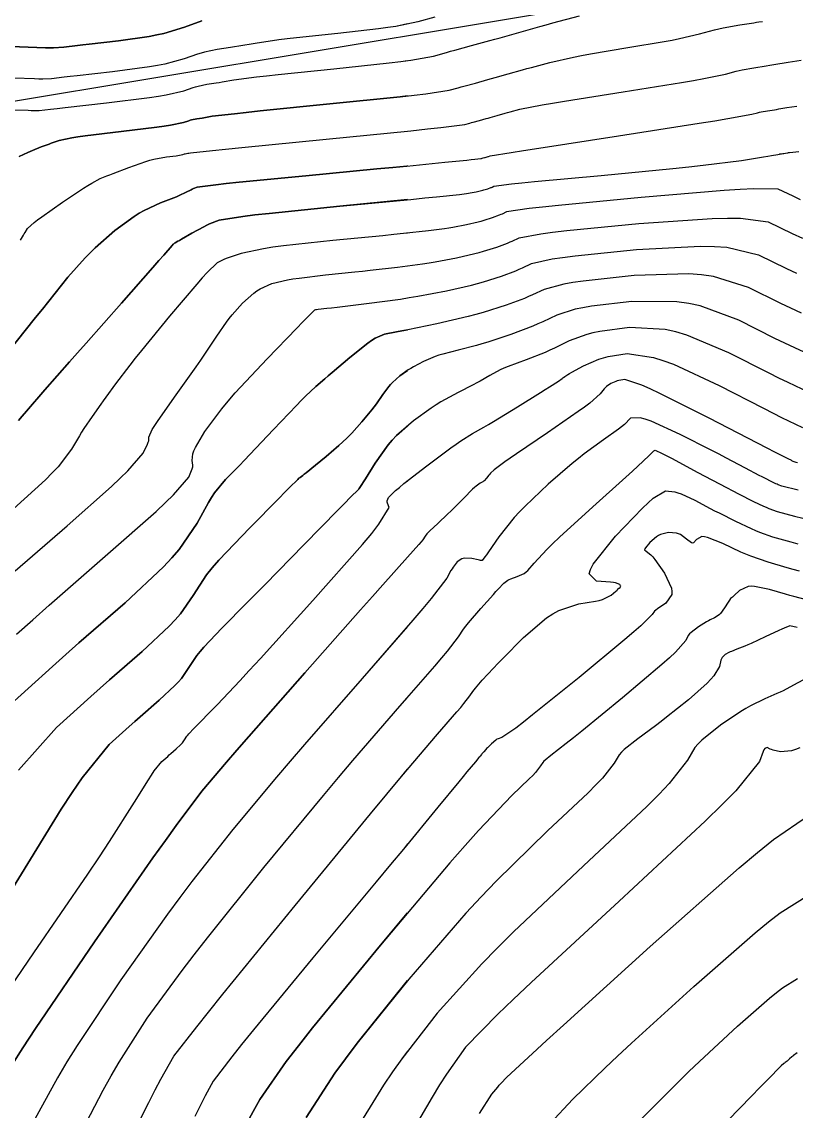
# Model space of a CAD drawing. Header units: metres. Extents: x 837476 to 838477, y 1189012 to 1191014.
# Drawn here: x 837849.3 to 837900.7, y 1189557.2 to 1189629.6 of the extents above; entities that cross this region are included whole.
import ezdxf

# ---------------------------------------------------------------- set-up
doc = ezdxf.new("R2010")
doc.units = ezdxf.units.M
doc.header["$LTSCALE"] = 0.3
for name, color, linetype in [('COTAS 10', 1, 'Continuous'), ('COTAS INT', 252, 'Continuous'), ('VIA2', 121, 'Continuous')]:
    doc.layers.add(name, color=color, linetype=linetype)

msp = doc.modelspace()

# ---------------------------------------------------------------- linework, layer by layer
at = {"layer": 'COTAS 10'}
for points in [[(837848.583, 1189627.914), (837849.727, 1189627.867), (837850.887, 1189627.835), (837851.156, 1189627.834), (837851.403, 1189627.838), (837852.105, 1189627.881), (837852.998, 1189627.985), (837853.364, 1189628.027), (837853.781, 1189628.074), (837855.718, 1189628.292), (837857.775, 1189628.588), (837858.269, 1189628.685), (837858.729, 1189628.788), (837860.114, 1189629.213), (837861.261, 1189629.618)], [(837861.261, 1189629.618), (837860.114, 1189629.213), (837858.729, 1189628.788), (837858.269, 1189628.685), (837857.775, 1189628.588), (837855.718, 1189628.292), (837853.781, 1189628.074), (837853.364, 1189628.027), (837852.998, 1189627.985), (837852.105, 1189627.881), (837851.403, 1189627.838), (837851.156, 1189627.834), (837850.887, 1189627.835), (837849.727, 1189627.867), (837848.583, 1189627.914)], [(837848.341, 1189607.559), (837850.222, 1189609.917), (837850.674, 1189610.483), (837851.097, 1189611.01), (837852.375, 1189612.599), (837853.513, 1189613.889), (837853.846, 1189614.228), (837854.187, 1189614.559), (837855.488, 1189615.691), (837856.775, 1189616.632), (837857.108, 1189616.842), (837857.43, 1189617.031), (837858.511, 1189617.535), (837859.392, 1189617.864), (837859.589, 1189617.943), (837859.765, 1189618.017), (837860.232, 1189618.243), (837860.544, 1189618.411), (837860.623, 1189618.45), (837860.698, 1189618.485), (837860.943, 1189618.581), (837862.184, 1189618.742), (837862.888, 1189618.817), (837863.749, 1189618.905), (837868.157, 1189619.337), (837872.877, 1189619.79), (837873.933, 1189619.892), (837874.881, 1189619.983), (837877.401, 1189620.229), (837878.868, 1189620.376), (837879.152, 1189620.405), (837879.384, 1189620.43), (837879.78, 1189620.477), (837879.837, 1189620.492), (837879.873, 1189620.502), (837879.946, 1189620.522), (837880.025, 1189620.544), (837880.069, 1189620.556), (837880.151, 1189620.579), (837880.27, 1189620.613), (837880.299, 1189620.621), (837880.414, 1189620.652), (837881.795, 1189620.876), (837882.622, 1189621.005), (837883.642, 1189621.165), (837888.933, 1189621.983), (837894.273, 1189622.818), (837895.324, 1189622.987), (837896.191, 1189623.129), (837897.777, 1189623.42), (837898.168, 1189623.525), (837898.28, 1189623.551), (837898.395, 1189623.575), (837898.826, 1189623.652), (837899.292, 1189623.724), (837899.428, 1189623.746), (837899.569, 1189623.769), (837900.104, 1189623.858), (837900.779, 1189623.961)], [(837874.923, 1189619.987), (837874.881, 1189619.983), (837873.933, 1189619.892), (837872.877, 1189619.79), (837868.157, 1189619.337), (837863.749, 1189618.905), (837862.888, 1189618.817), (837862.184, 1189618.742), (837860.943, 1189618.581), (837860.698, 1189618.485), (837860.623, 1189618.45), (837860.544, 1189618.411), (837860.232, 1189618.243), (837859.765, 1189618.017), (837859.589, 1189617.943), (837859.392, 1189617.864), (837858.511, 1189617.535), (837857.43, 1189617.031), (837857.108, 1189616.842), (837856.775, 1189616.632), (837855.488, 1189615.691), (837854.187, 1189614.559), (837853.846, 1189614.228), (837853.513, 1189613.889), (837852.375, 1189612.599), (837851.097, 1189611.01), (837850.674, 1189610.483), (837850.222, 1189609.917), (837848.341, 1189607.559)], [(837901.068, 1189610.21), (837900.364, 1189610.542), (837899.696, 1189610.862), (837897.565, 1189611.924), (837895.24, 1189612.644), (837894.448, 1189612.749), (837893.592, 1189612.814), (837889.966, 1189612.709), (837886.589, 1189612.343), (837885.89, 1189612.244), (837885.294, 1189612.145), (837883.995, 1189611.795), (837883.224, 1189611.423), (837882.961, 1189611.31), (837882.676, 1189611.193), (837881.469, 1189610.736), (837879.942, 1189610.252), (837879.456, 1189610.119), (837878.942, 1189609.986), (837876.857, 1189609.507), (837874.948, 1189609.112), (837874.546, 1189609.032), (837874.198, 1189608.965), (837873.398, 1189608.829), (837872.774, 1189608.557), (837872.538, 1189608.404), (837872.275, 1189608.219), (837871.094, 1189607.269), (837869.919, 1189606.263), (837869.66, 1189606.042), (837869.428, 1189605.846), (837868.83, 1189605.346), (837868.148, 1189604.704), (837867.865, 1189604.419), (837867.54, 1189604.086), (837866.025, 1189602.495), (837864.45, 1189600.83), (837864.089, 1189600.451), (837863.759, 1189600.106), (837862.835, 1189599.158), (837862.113, 1189598.278), (837861.911, 1189597.977), (837861.707, 1189597.651), (837860.962, 1189596.268), (837859.767, 1189594.518), (837859.281, 1189593.961), (837858.727, 1189593.372), (837856.162, 1189590.986), (837853.099, 1189588.313), (837852.231, 1189587.544), (837851.355, 1189586.763), (837848.117, 1189583.838)], [(837848.117, 1189583.838), (837851.355, 1189586.763), (837852.231, 1189587.544), (837853.099, 1189588.313), (837856.162, 1189590.986), (837858.727, 1189593.372), (837859.281, 1189593.961), (837859.767, 1189594.518), (837860.962, 1189596.268), (837861.707, 1189597.651), (837861.911, 1189597.977), (837862.113, 1189598.278), (837862.835, 1189599.158), (837863.759, 1189600.106), (837864.089, 1189600.451), (837864.45, 1189600.83), (837866.025, 1189602.495), (837867.54, 1189604.086), (837867.865, 1189604.419), (837868.148, 1189604.704), (837868.83, 1189605.346), (837869.428, 1189605.846), (837869.66, 1189606.042), (837869.919, 1189606.263), (837871.094, 1189607.269), (837872.275, 1189608.219), (837872.538, 1189608.404), (837872.774, 1189608.557), (837873.398, 1189608.829), (837874.198, 1189608.965), (837874.546, 1189609.032), (837874.923, 1189609.107)], [(837900.868, 1189598.461), (837899.771, 1189598.736), (837899.531, 1189598.822), (837899.459, 1189598.852), (837899.385, 1189598.884), (837899.098, 1189599.018), (837898.649, 1189599.248), (837898.473, 1189599.341), (837898.274, 1189599.445), (837897.368, 1189599.926), (837896.062, 1189600.609), (837895.61, 1189600.841), (837895.12, 1189601.091), (837893.024, 1189602.151), (837891.09, 1189603.036), (837890.701, 1189603.176), (837890.376, 1189603.272), (837889.732, 1189603.238), (837889.317, 1189602.819), (837889.137, 1189602.671), (837888.929, 1189602.509), (837887.939, 1189601.811), (837886.659, 1189600.879), (837886.269, 1189600.57), (837885.862, 1189600.239), (837884.26, 1189598.86), (837882.72, 1189597.396), (837882.352, 1189597.011), (837882.01, 1189596.635), (837880.986, 1189595.351), (837880.293, 1189594.364), (837880.16, 1189594.176), (837880.051, 1189594.024), (837879.872, 1189593.78), (837879.759, 1189593.797), (837879.693, 1189593.81), (837879.611, 1189593.826), (837879.193, 1189593.914), (837878.728, 1189593.948), (837878.618, 1189593.93), (837878.515, 1189593.9), (837878.211, 1189593.694), (837877.954, 1189593.358), (837877.88, 1189593.246), (837877.806, 1189593.126), (837877.53, 1189592.623), (837876.496, 1189591.263), (837875.944, 1189590.602), (837875.277, 1189589.818), (837871.905, 1189585.957), (837868.079, 1189581.582), (837867.126, 1189580.473), (837866.218, 1189579.409), (837863.32, 1189575.937), (837860.597, 1189572.467), (837859.8, 1189571.405), (837858.985, 1189570.299), (837855.882, 1189565.937), (837852.991, 1189561.593), (837852.309, 1189560.499), (837851.677, 1189559.451), (837849.824, 1189556.059)], [(837874.923, 1189589.413), (837871.905, 1189585.957), (837868.079, 1189581.582), (837867.126, 1189580.473), (837866.218, 1189579.409), (837863.32, 1189575.937), (837860.597, 1189572.467), (837859.8, 1189571.405), (837858.985, 1189570.299), (837855.882, 1189565.937), (837852.991, 1189561.593), (837852.309, 1189560.499), (837851.677, 1189559.451), (837849.824, 1189556.059)], [(837900.801, 1189589.335), (837900.314, 1189589.444), (837899.936, 1189589.3), (837899.771, 1189589.228), (837899.58, 1189589.143), (837898.673, 1189588.722), (837897.728, 1189588.284), (837897.513, 1189588.189), (837897.318, 1189588.105), (837896.785, 1189587.894), (837896.42, 1189587.756), (837896.332, 1189587.719), (837896.25, 1189587.681), (837896, 1189587.545), (837895.814, 1189587.343), (837895.771, 1189587.264), (837895.733, 1189587.174), (837895.629, 1189586.763), (837895.266, 1189586.133), (837895.065, 1189585.904), (837894.82, 1189585.652), (837893.569, 1189584.545), (837892.121, 1189583.382), (837891.75, 1189583.094), (837891.394, 1189582.821), (837890.217, 1189581.958), (837889.311, 1189581.243), (837889.125, 1189581.064), (837888.967, 1189580.893), (837888.631, 1189580.34), (837887.861, 1189579.347), (837887.43, 1189578.898), (837886.904, 1189578.374), (837884.218, 1189575.851), (837880.795, 1189572.505), (837879.804, 1189571.463), (837878.796, 1189570.369), (837875, 1189566), (837871.573, 1189561.732), (837870.797, 1189560.703), (837870.096, 1189559.739), (837868.189, 1189556.811)], [(837868.189, 1189556.811), (837870.096, 1189559.739), (837870.797, 1189560.703), (837871.573, 1189561.732), (837874.923, 1189565.905)], [(837890.285, 1189556.541), (837892.894, 1189559.161), (837893.606, 1189559.854), (837894.314, 1189560.534), (837896.833, 1189562.876), (837898.959, 1189564.733), (837899.419, 1189565.107), (837899.823, 1189565.42), (837900.82, 1189566.045)]]:
    msp.add_lwpolyline(points, dxfattribs=at)
at = {"layer": 'COTAS INT'}
for points in [[(837848.714, 1189623.721), (837849.734, 1189623.681), (837849.94, 1189623.675), (837850.112, 1189623.671), (837850.458, 1189623.673), (837851.224, 1189623.76), (837851.661, 1189623.809), (837852.195, 1189623.869), (837854.939, 1189624.176), (837857.781, 1189624.53), (837858.377, 1189624.62), (837858.891, 1189624.705), (837860.062, 1189624.982), (837860.682, 1189625.201), (837860.85, 1189625.25), (837861.016, 1189625.294), (837861.6, 1189625.412), (837862.221, 1189625.508), (837862.41, 1189625.539), (837862.607, 1189625.572), (837863.379, 1189625.705), (837864.897, 1189625.906), (837865.564, 1189625.982), (837866.339, 1189626.066), (837870.027, 1189626.444), (837873.709, 1189626.837), (837874.481, 1189626.931), (837875.144, 1189627.019), (837876.642, 1189627.284), (837877.514, 1189627.527), (837877.783, 1189627.601), (837878.064, 1189627.678), (837879.175, 1189627.981), (837880.38, 1189628.311), (837880.719, 1189628.406), (837881.06, 1189628.501), (837882.313, 1189628.857), (837883.702, 1189629.249), (837884.128, 1189629.366), (837884.573, 1189629.488), (837886.331, 1189629.962)], [(837876.74, 1189629.871), (837875.596, 1189629.553), (837874.147, 1189629.256), (837873.603, 1189629.173), (837872.996, 1189629.09), (837870.285, 1189628.784), (837867.55, 1189628.496), (837866.928, 1189628.423), (837866.364, 1189628.353), (837864.813, 1189628.127), (837863.714, 1189627.938), (837863.434, 1189627.891), (837863.164, 1189627.847), (837862.279, 1189627.71), (837861.447, 1189627.543), (837861.211, 1189627.48), (837860.972, 1189627.41), (837860.088, 1189627.097), (837858.81, 1189626.746), (837858.323, 1189626.652), (837857.778, 1189626.559), (837855.328, 1189626.234), (837852.988, 1189625.971), (837852.512, 1189625.918), (837852.111, 1189625.872), (837851.282, 1189625.777), (837850.695, 1189625.757), (837850.446, 1189625.759), (837850.159, 1189625.764), (837848.811, 1189625.811)], [(837874.923, 1189629.415), (837874.147, 1189629.256), (837873.603, 1189629.173), (837872.996, 1189629.09), (837870.285, 1189628.784), (837867.55, 1189628.496), (837866.928, 1189628.423), (837866.364, 1189628.353), (837864.813, 1189628.127), (837863.714, 1189627.938), (837863.434, 1189627.891), (837863.164, 1189627.847), (837862.279, 1189627.71), (837861.447, 1189627.543), (837861.211, 1189627.48), (837860.972, 1189627.41), (837860.088, 1189627.097), (837858.81, 1189626.746), (837858.323, 1189626.652), (837857.778, 1189626.559), (837855.328, 1189626.234), (837852.988, 1189625.971), (837852.512, 1189625.918), (837852.111, 1189625.872), (837851.282, 1189625.777), (837850.695, 1189625.757), (837850.446, 1189625.759), (837850.159, 1189625.764), (837848.811, 1189625.811)], [(837849.126, 1189620.619), (837849.699, 1189620.887), (837849.858, 1189620.956), (837850.018, 1189621.023), (837850.599, 1189621.247), (837851.136, 1189621.442), (837851.268, 1189621.491), (837851.393, 1189621.537), (837851.785, 1189621.687), (837852.626, 1189621.858), (837853.034, 1189621.918), (837853.518, 1189621.984), (837855.899, 1189622.27), (837858.283, 1189622.557), (837858.769, 1189622.625), (837859.18, 1189622.687), (837860.035, 1189622.866), (837860.392, 1189622.993), (837860.489, 1189623.021), (837860.584, 1189623.046), (837860.921, 1189623.114), (837861.278, 1189623.169), (837861.387, 1189623.187), (837861.5, 1189623.206), (837861.944, 1189623.282), (837863.431, 1189623.459), (837864.201, 1189623.541), (837865.127, 1189623.637), (837869.768, 1189624.103), (837874.423, 1189624.584), (837875.359, 1189624.688), (837876.141, 1189624.781), (837877.688, 1189625.015), (837878.289, 1189625.182), (837878.474, 1189625.233), (837878.667, 1189625.286), (837879.432, 1189625.494), (837880.261, 1189625.722), (837880.495, 1189625.787), (837880.73, 1189625.853), (837881.593, 1189626.098), (837882.549, 1189626.367), (837882.842, 1189626.448), (837883.148, 1189626.532), (837884.359, 1189626.858), (837885.94, 1189627.219), (837886.479, 1189627.324), (837887.063, 1189627.432), (837889.538, 1189627.843), (837891.95, 1189628.243), (837892.493, 1189628.345), (837892.983, 1189628.443), (837894.303, 1189628.763), (837895.305, 1189629.033), (837895.594, 1189629.099), (837895.888, 1189629.162), (837896.991, 1189629.358), (837897.912, 1189629.497), (837898.091, 1189629.524), (837898.237, 1189629.546), (837898.489, 1189629.585)], [(837848.714, 1189623.721), (837849.734, 1189623.681), (837849.94, 1189623.675), (837850.112, 1189623.671), (837850.458, 1189623.673), (837851.224, 1189623.76), (837851.661, 1189623.809), (837852.195, 1189623.869), (837854.939, 1189624.176), (837857.781, 1189624.53), (837858.377, 1189624.62), (837858.891, 1189624.705), (837860.062, 1189624.982), (837860.682, 1189625.201), (837860.85, 1189625.25), (837861.016, 1189625.294), (837861.6, 1189625.412), (837862.221, 1189625.508), (837862.41, 1189625.539), (837862.607, 1189625.572), (837863.379, 1189625.705), (837864.897, 1189625.906), (837865.564, 1189625.982), (837866.339, 1189626.066), (837870.027, 1189626.444), (837873.709, 1189626.837), (837874.481, 1189626.931), (837874.923, 1189626.99)], [(837849.217, 1189615.063), (837849.423, 1189615.396), (837849.475, 1189615.481), (837849.524, 1189615.561), (837849.682, 1189615.824), (837850.125, 1189616.238), (837850.354, 1189616.415), (837850.629, 1189616.618), (837852.008, 1189617.576), (837853.412, 1189618.507), (837853.703, 1189618.693), (837853.953, 1189618.848), (837854.501, 1189619.149), (837854.959, 1189619.321), (837855.152, 1189619.394), (837855.372, 1189619.479), (837856.406, 1189619.88), (837857.535, 1189620.279), (837857.815, 1189620.362), (837858.081, 1189620.434), (837858.925, 1189620.595), (837859.55, 1189620.67), (837859.677, 1189620.688), (837859.785, 1189620.704), (837860.009, 1189620.751), (837860.103, 1189620.784), (837860.153, 1189620.798), (837860.241, 1189620.816), (837860.335, 1189620.83), (837860.363, 1189620.835), (837860.393, 1189620.84), (837860.509, 1189620.86), (837861.965, 1189621.012), (837862.838, 1189621.1), (837863.916, 1189621.207), (837869.509, 1189621.763), (837875.137, 1189622.33), (837876.237, 1189622.446), (837877.137, 1189622.544), (837878.734, 1189622.746), (837879.063, 1189622.837), (837879.164, 1189622.865), (837879.27, 1189622.894), (837879.689, 1189623.008), (837880.143, 1189623.133), (837880.271, 1189623.168), (837880.4, 1189623.205), (837880.872, 1189623.339), (837881.395, 1189623.486), (837881.556, 1189623.531), (837881.724, 1189623.576), (837882.387, 1189623.755), (837883.867, 1189624.047), (837884.551, 1189624.165), (837885.353, 1189624.298), (837889.235, 1189624.913), (837893.111, 1189625.531), (837893.909, 1189625.666), (837894.587, 1189625.786), (837896.04, 1189626.091), (837896.736, 1189626.279), (837896.937, 1189626.325), (837897.141, 1189626.369), (837897.908, 1189626.505), (837898.738, 1189626.634), (837898.982, 1189626.673), (837899.232, 1189626.713), (837900.186, 1189626.871), (837901.053, 1189627.015)], [(837874.923, 1189624.64), (837874.423, 1189624.584), (837869.768, 1189624.103), (837865.127, 1189623.637), (837864.201, 1189623.541), (837863.431, 1189623.459), (837861.944, 1189623.282), (837861.5, 1189623.206), (837861.387, 1189623.187), (837861.278, 1189623.169), (837860.921, 1189623.114), (837860.584, 1189623.046), (837860.489, 1189623.021), (837860.392, 1189622.993), (837860.035, 1189622.866), (837859.18, 1189622.687), (837858.769, 1189622.625), (837858.283, 1189622.557), (837855.899, 1189622.27), (837853.518, 1189621.984), (837853.034, 1189621.918), (837852.626, 1189621.858), (837851.785, 1189621.687), (837851.393, 1189621.537), (837851.268, 1189621.491), (837851.136, 1189621.442), (837850.599, 1189621.247), (837850.018, 1189621.023), (837849.858, 1189620.956), (837849.699, 1189620.887), (837849.126, 1189620.619)], [(837849.217, 1189615.063), (837849.423, 1189615.396), (837849.475, 1189615.481), (837849.524, 1189615.561), (837849.682, 1189615.824), (837850.125, 1189616.238), (837850.354, 1189616.415), (837850.629, 1189616.618), (837852.008, 1189617.576), (837853.412, 1189618.507), (837853.703, 1189618.693), (837853.953, 1189618.848), (837854.501, 1189619.149), (837854.959, 1189619.321), (837855.152, 1189619.394), (837855.372, 1189619.479), (837856.406, 1189619.88), (837857.535, 1189620.279), (837857.815, 1189620.362), (837858.081, 1189620.434), (837858.925, 1189620.595), (837859.55, 1189620.67), (837859.677, 1189620.688), (837859.785, 1189620.704), (837860.009, 1189620.751), (837860.103, 1189620.784), (837860.153, 1189620.798), (837860.241, 1189620.816), (837860.335, 1189620.83), (837860.363, 1189620.835), (837860.393, 1189620.84), (837860.509, 1189620.86), (837861.965, 1189621.012), (837862.838, 1189621.1), (837863.916, 1189621.207), (837869.509, 1189621.763), (837874.923, 1189622.308)], [(837849.096, 1189603.081), (837849.341, 1189603.38), (837849.615, 1189603.707), (837850.84, 1189605.123), (837852.478, 1189606.98), (837853.012, 1189607.585), (837853.581, 1189608.23), (837855.927, 1189610.886), (837858.01, 1189613.245), (837858.414, 1189613.702), (837858.742, 1189614.074), (837859.301, 1189614.712), (837859.361, 1189614.784), (837859.374, 1189614.8), (837859.421, 1189614.847), (837859.447, 1189614.865), (837859.459, 1189614.873), (837859.481, 1189614.883), (837859.663, 1189614.985), (837859.771, 1189615.046), (837859.904, 1189615.122), (837860.592, 1189615.518), (837861.387, 1189615.949), (837861.588, 1189616.047), (837861.78, 1189616.136), (837862.404, 1189616.382), (837863.981, 1189616.638), (837864.774, 1189616.734), (837865.722, 1189616.841), (837870.433, 1189617.318), (837875.131, 1189617.769), (837876.07, 1189617.861), (837876.852, 1189617.937), (837878.371, 1189618.093), (837878.843, 1189618.156), (837878.965, 1189618.175), (837879.084, 1189618.194), (837879.482, 1189618.269), (837879.825, 1189618.348), (837879.91, 1189618.37), (837879.99, 1189618.392), (837880.242, 1189618.472), (837880.441, 1189618.547), (837880.488, 1189618.567), (837880.532, 1189618.585), (837880.659, 1189618.647), (837881.814, 1189618.791), (837882.505, 1189618.861), (837883.358, 1189618.945), (837887.779, 1189619.36), (837892.536, 1189619.818), (837893.6, 1189619.929), (837894.554, 1189620.034), (837897.087, 1189620.358), (837898.565, 1189620.588), (837898.854, 1189620.634), (837899.091, 1189620.673), (837899.514, 1189620.748), (837899.599, 1189620.771), (837899.624, 1189620.777), (837899.649, 1189620.782), (837899.743, 1189620.799), (837899.845, 1189620.815), (837899.875, 1189620.819), (837899.906, 1189620.824), (837900.023, 1189620.844), (837900.17, 1189620.866), (837900.22, 1189620.873), (837900.274, 1189620.881), (837900.501, 1189620.91), (837900.892, 1189620.958)], [(837901.012, 1189617.746), (837900.518, 1189617.972), (837899.529, 1189618.437), (837897.908, 1189618.469), (837897.017, 1189618.422), (837895.935, 1189618.35), (837890.426, 1189617.889), (837884.943, 1189617.366), (837883.877, 1189617.255), (837883.006, 1189617.159), (837881.493, 1189616.934), (837881.205, 1189616.795), (837881.106, 1189616.753), (837881, 1189616.709), (837880.549, 1189616.538), (837879.978, 1189616.357), (837879.797, 1189616.308), (837879.605, 1189616.258), (837878.825, 1189616.079), (837877.925, 1189615.909), (837877.656, 1189615.865), (837877.379, 1189615.822), (837876.309, 1189615.678), (837874.651, 1189615.497), (837874.002, 1189615.431), (837873.272, 1189615.358), (837869.953, 1189615.035), (837866.674, 1189614.68), (837865.97, 1189614.586), (837865.354, 1189614.495), (837863.865, 1189614.182), (837863.068, 1189613.905), (837862.888, 1189613.836), (837862.726, 1189613.771), (837862.29, 1189613.564), (837861.609, 1189612.906), (837861.293, 1189612.557), (837860.922, 1189612.135), (837859.121, 1189610.007), (837857.253, 1189607.736), (837856.84, 1189607.225), (837856.472, 1189606.764), (837855.52, 1189605.522), (837854.882, 1189604.635), (837854.713, 1189604.399), (837854.547, 1189604.166), (837853.973, 1189603.356), (837853.428, 1189602.544), (837853.281, 1189602.31), (837853.134, 1189602.072), (837852.616, 1189601.177), (837851.714, 1189600.011), (837851.325, 1189599.602), (837850.876, 1189599.155), (837848.753, 1189597.23)], [(837874.923, 1189617.749), (837870.433, 1189617.318), (837865.722, 1189616.841), (837864.774, 1189616.734), (837863.981, 1189616.638), (837862.404, 1189616.382), (837861.78, 1189616.136), (837861.588, 1189616.047), (837861.387, 1189615.949), (837860.592, 1189615.518), (837859.904, 1189615.122), (837859.771, 1189615.046), (837859.663, 1189614.985), (837859.481, 1189614.883), (837859.459, 1189614.873), (837859.447, 1189614.865), (837859.421, 1189614.847), (837859.374, 1189614.8), (837859.361, 1189614.784), (837859.301, 1189614.712), (837858.742, 1189614.074), (837858.414, 1189613.702), (837858.01, 1189613.245), (837855.927, 1189610.886), (837853.581, 1189608.23), (837853.012, 1189607.585), (837852.478, 1189606.98), (837850.84, 1189605.123), (837849.615, 1189603.707), (837849.341, 1189603.38), (837849.096, 1189603.081)], [(837848.878, 1189593.097), (837852.325, 1189596.099), (837855.253, 1189598.697), (837855.845, 1189599.254), (837856.344, 1189599.741), (837857.356, 1189600.916), (837857.658, 1189601.516), (837857.708, 1189601.64), (837857.744, 1189601.746), (837857.751, 1189601.979), (837857.974, 1189602.479), (837858.146, 1189602.753), (837858.365, 1189603.086), (837859.552, 1189604.781), (837860.879, 1189606.644), (837861.186, 1189607.084), (837861.466, 1189607.491), (837862.259, 1189608.685), (837862.9, 1189609.618), (837863.085, 1189609.86), (837863.272, 1189610.096), (837863.973, 1189610.887), (837864.709, 1189611.539), (837864.919, 1189611.686), (837865.13, 1189611.818), (837865.914, 1189612.175), (837866.946, 1189612.422), (837867.313, 1189612.486), (837867.717, 1189612.547), (837869.472, 1189612.752), (837871.414, 1189612.946), (837871.935, 1189613.001), (837872.449, 1189613.057), (837874.247, 1189613.264), (837875.915, 1189613.488), (837876.346, 1189613.554), (837876.765, 1189613.623), (837878.169, 1189613.888), (837879.384, 1189614.167), (837879.683, 1189614.245), (837879.966, 1189614.322), (837880.856, 1189614.604), (837881.559, 1189614.87), (837881.724, 1189614.938), (837881.878, 1189615.004), (837882.327, 1189615.221), (837883.769, 1189615.488), (837884.548, 1189615.585), (837885.492, 1189615.692), (837890.272, 1189616.163), (837895.154, 1189616.505), (837896.161, 1189616.531), (837897.019, 1189616.527), (837898.874, 1189616.266), (837900.461, 1189615.504), (837901.15, 1189615.185)], [(837874.923, 1189615.527), (837874.651, 1189615.497), (837874.002, 1189615.431), (837873.272, 1189615.358), (837869.953, 1189615.035), (837866.674, 1189614.68), (837865.97, 1189614.586), (837865.354, 1189614.495), (837863.865, 1189614.182), (837863.068, 1189613.905), (837862.888, 1189613.836), (837862.726, 1189613.771), (837862.29, 1189613.564), (837861.609, 1189612.906), (837861.293, 1189612.557), (837860.922, 1189612.135), (837859.121, 1189610.007), (837857.253, 1189607.736), (837856.84, 1189607.225), (837856.472, 1189606.764), (837855.52, 1189605.522), (837854.882, 1189604.635), (837854.713, 1189604.399), (837854.547, 1189604.166), (837853.973, 1189603.356), (837853.428, 1189602.544), (837853.281, 1189602.31), (837853.134, 1189602.072), (837852.616, 1189601.177), (837851.714, 1189600.011), (837851.325, 1189599.602), (837850.876, 1189599.155), (837848.753, 1189597.23)], [(837848.962, 1189588.895), (837850.047, 1189589.861), (837851.13, 1189590.82), (837855.031, 1189594.222), (837858.222, 1189597.045), (837858.858, 1189597.639), (837859.386, 1189598.152), (837860.4, 1189599.325), (837860.623, 1189599.887), (837860.654, 1189600.014), (837860.671, 1189600.129), (837860.617, 1189600.44), (837860.66, 1189600.874), (837860.737, 1189601.066), (837860.843, 1189601.289), (837861.462, 1189602.352), (837862.586, 1189603.865), (837863.01, 1189604.37), (837863.483, 1189604.914), (837865.6, 1189607.191), (837867.57, 1189609.223), (837867.949, 1189609.612), (837868.258, 1189609.926), (837868.774, 1189610.433), (837868.837, 1189610.448), (837868.86, 1189610.452), (837868.884, 1189610.456), (837868.991, 1189610.468), (837869.555, 1189610.534), (837869.867, 1189610.571), (837870.247, 1189610.616), (837872.185, 1189610.849), (837874.45, 1189611.153), (837875.037, 1189611.244), (837875.606, 1189611.337), (837877.513, 1189611.697), (837879.163, 1189612.077), (837879.569, 1189612.182), (837879.954, 1189612.287), (837881.162, 1189612.67), (837882.117, 1189613.032), (837882.342, 1189613.124), (837882.551, 1189613.213), (837883.161, 1189613.508), (837884.531, 1189613.816), (837885.219, 1189613.914), (837886.04, 1189614.018), (837890.119, 1189614.436), (837894.373, 1189614.659), (837895.305, 1189614.64), (837896.13, 1189614.586), (837898.22, 1189614.095), (837900.078, 1189613.183), (837900.757, 1189612.864)], [(837848.878, 1189593.097), (837852.325, 1189596.099), (837855.253, 1189598.697), (837855.845, 1189599.254), (837856.344, 1189599.741), (837857.356, 1189600.916), (837857.658, 1189601.516), (837857.708, 1189601.64), (837857.744, 1189601.746), (837857.751, 1189601.979), (837857.974, 1189602.479), (837858.146, 1189602.753), (837858.365, 1189603.086), (837859.552, 1189604.781), (837860.879, 1189606.644), (837861.186, 1189607.084), (837861.466, 1189607.491), (837862.259, 1189608.685), (837862.9, 1189609.618), (837863.085, 1189609.86), (837863.272, 1189610.096), (837863.973, 1189610.887), (837864.709, 1189611.539), (837864.919, 1189611.686), (837865.13, 1189611.818), (837865.914, 1189612.175), (837866.946, 1189612.422), (837867.313, 1189612.486), (837867.717, 1189612.547), (837869.472, 1189612.752), (837871.414, 1189612.946), (837871.935, 1189613.001), (837872.449, 1189613.057), (837874.247, 1189613.264), (837874.923, 1189613.355)], [(837848.962, 1189588.895), (837850.047, 1189589.861), (837851.13, 1189590.82), (837855.031, 1189594.222), (837858.222, 1189597.045), (837858.858, 1189597.639), (837859.386, 1189598.152), (837860.4, 1189599.325), (837860.623, 1189599.887), (837860.654, 1189600.014), (837860.671, 1189600.129), (837860.617, 1189600.44), (837860.66, 1189600.874), (837860.737, 1189601.066), (837860.843, 1189601.289), (837861.462, 1189602.352), (837862.586, 1189603.865), (837863.01, 1189604.37), (837863.483, 1189604.914), (837865.6, 1189607.191), (837867.57, 1189609.223), (837867.949, 1189609.612), (837868.258, 1189609.926), (837868.774, 1189610.433), (837868.837, 1189610.448), (837868.86, 1189610.452), (837868.884, 1189610.456), (837868.991, 1189610.468), (837869.555, 1189610.534), (837869.867, 1189610.571), (837870.247, 1189610.616), (837872.185, 1189610.849), (837874.45, 1189611.153), (837874.923, 1189611.226)], [(837902.977, 1189606.816), (837900.628, 1189607.905), (837899.972, 1189608.22), (837899.313, 1189608.541), (837896.911, 1189609.753), (837894.351, 1189610.702), (837893.592, 1189610.858), (837892.811, 1189610.969), (837889.812, 1189610.982), (837887.138, 1189610.669), (837886.561, 1189610.573), (837886.057, 1189610.474), (837884.829, 1189610.082), (837883.897, 1189609.632), (837883.579, 1189609.496), (837883.235, 1189609.354), (837881.776, 1189608.802), (837880.25, 1189608.285), (837879.864, 1189608.166), (837879.494, 1189608.058), (837878.289, 1189607.757), (837877.264, 1189607.501), (837877.008, 1189607.422), (837876.764, 1189607.34), (837875.982, 1189607.012), (837875.312, 1189606.651), (837875.139, 1189606.548), (837874.971, 1189606.443), (837874.41, 1189606.051), (837873.917, 1189605.616), (837873.793, 1189605.484), (837873.674, 1189605.347), (837873.287, 1189604.809), (837872.86, 1189604.185), (837872.715, 1189603.994), (837872.558, 1189603.794), (837871.895, 1189603.002), (837871.212, 1189602.246), (837871.042, 1189602.067), (837870.881, 1189601.903), (837870.368, 1189601.421), (837869.849, 1189600.982), (837869.685, 1189600.844), (837869.511, 1189600.7), (837868.805, 1189600.121), (837868.183, 1189599.616), (837868.061, 1189599.518), (837867.961, 1189599.439), (837867.783, 1189599.305), (837867.738, 1189599.277), (837867.723, 1189599.265), (837867.706, 1189599.25), (837867.632, 1189599.179), (837867.092, 1189598.636), (837866.781, 1189598.323), (837866.4, 1189597.94), (837864.441, 1189595.97), (837862.395, 1189593.803), (837861.958, 1189593.295), (837861.579, 1189592.828), (837860.678, 1189591.476), (837859.836, 1189590.242), (837859.493, 1189589.849), (837859.102, 1189589.434), (837857.292, 1189587.75), (837855.132, 1189585.864), (837854.52, 1189585.322), (837853.901, 1189584.771), (837851.617, 1189582.708), (837849.085, 1189579.872)], [(837902.061, 1189604.719), (837900.189, 1189605.6), (837899.579, 1189605.898), (837898.93, 1189606.22), (837896.257, 1189607.581), (837893.461, 1189608.76), (837892.735, 1189608.968), (837892.03, 1189609.123), (837889.659, 1189609.255), (837887.686, 1189608.995), (837887.233, 1189608.903), (837886.82, 1189608.803), (837885.663, 1189608.369), (837884.678, 1189607.88), (837884.374, 1189607.745), (837884.055, 1189607.61), (837882.79, 1189607.122), (837881.596, 1189606.665), (837881.323, 1189606.55), (837881.075, 1189606.44), (837880.384, 1189606.08), (837879.739, 1189605.706), (837879.519, 1189605.586), (837879.281, 1189605.46), (837878.271, 1189604.944), (837877.131, 1189604.315), (837876.811, 1189604.117), (837876.489, 1189603.907), (837875.308, 1189603.065), (837874.192, 1189602.079), (837873.91, 1189601.78), (837873.64, 1189601.469), (837872.765, 1189600.252), (837872.119, 1189599.208), (837871.994, 1189599.007), (837871.892, 1189598.844), (837871.719, 1189598.571), (837871.7, 1189598.551), (837871.696, 1189598.546), (837871.692, 1189598.543), (837871.681, 1189598.536), (837871.116, 1189597.964), (837870.763, 1189597.604), (837870.324, 1189597.158), (837868.027, 1189594.82), (837865.457, 1189592.205), (837864.845, 1189591.584), (837864.277, 1189591.009), (837862.587, 1189589.302), (837861.395, 1189588.04), (837861.141, 1189587.744), (837860.92, 1189587.472), (837860.395, 1189586.684), (837859.904, 1189585.965), (837859.704, 1189585.736), (837859.477, 1189585.495), (837858.423, 1189584.514), (837857.164, 1189583.416), (837856.808, 1189583.1), (837856.448, 1189582.779), (837855.117, 1189581.577), (837853.31, 1189579.358), (837852.649, 1189578.396), (837851.918, 1189577.283), (837848.7, 1189572.006)], [(837846.607, 1189562.62), (837850.107, 1189567.736), (837853.69, 1189572.956), (837854.463, 1189574.105), (837855.141, 1189575.124), (837856.8, 1189577.736), (837857.712, 1189579.231), (837857.918, 1189579.546), (837858.106, 1189579.818), (837858.617, 1189580.447), (837858.994, 1189580.787), (837859.096, 1189580.878), (837859.197, 1189580.967), (837859.553, 1189581.278), (837859.852, 1189581.556), (837859.916, 1189581.624), (837859.973, 1189581.689), (837860.112, 1189581.893), (837860.26, 1189582.116), (837860.323, 1189582.193), (837860.395, 1189582.276), (837860.732, 1189582.634), (837861.215, 1189583.121), (837861.379, 1189583.287), (837861.555, 1189583.466), (837862.299, 1189584.223), (837863.775, 1189585.795), (837864.413, 1189586.487), (837865.149, 1189587.291), (837868.636, 1189591.124), (837871.927, 1189594.849), (837872.541, 1189595.585), (837873.025, 1189596.193), (837873.696, 1189597.32), (837873.585, 1189597.598), (837873.576, 1189597.671), (837873.576, 1189597.741), (837873.653, 1189597.979), (837874.129, 1189598.437), (837874.38, 1189598.647), (837874.683, 1189598.893), (837876.206, 1189600.079), (837877.802, 1189601.27), (837878.149, 1189601.519), (837878.456, 1189601.733), (837879.226, 1189602.213), (837879.991, 1189602.638), (837880.295, 1189602.817), (837880.639, 1189603.023), (837882.214, 1189603.99), (837883.749, 1189604.948), (837884.067, 1189605.148), (837884.34, 1189605.319), (837884.942, 1189605.705), (837885.188, 1189605.874), (837885.237, 1189605.909), (837885.278, 1189605.939), (837885.355, 1189606.005), (837885.56, 1189606.134), (837885.68, 1189606.203), (837885.829, 1189606.287), (837886.596, 1189606.71), (837887.619, 1189607.151), (837887.929, 1189607.246), (837888.25, 1189607.329), (837889.505, 1189607.528), (837891.25, 1189607.278), (837891.879, 1189607.077), (837892.572, 1189606.819), (837895.602, 1189605.41), (837898.548, 1189603.899), (837899.187, 1189603.576), (837899.749, 1189603.295), (837901.145, 1189602.622)], [(837849.085, 1189579.872), (837851.617, 1189582.708), (837853.901, 1189584.771), (837854.52, 1189585.322), (837855.132, 1189585.864), (837857.292, 1189587.75), (837859.102, 1189589.434), (837859.493, 1189589.849), (837859.836, 1189590.242), (837860.678, 1189591.476), (837861.579, 1189592.828), (837861.958, 1189593.295), (837862.395, 1189593.803), (837864.441, 1189595.97), (837866.4, 1189597.94), (837866.781, 1189598.323), (837867.092, 1189598.636), (837867.632, 1189599.179), (837867.706, 1189599.25), (837867.723, 1189599.265), (837867.738, 1189599.277), (837867.783, 1189599.305), (837867.961, 1189599.439), (837868.061, 1189599.518), (837868.183, 1189599.616), (837868.805, 1189600.121), (837869.511, 1189600.7), (837869.685, 1189600.844), (837869.849, 1189600.982), (837870.368, 1189601.421), (837870.881, 1189601.903), (837871.042, 1189602.067), (837871.212, 1189602.246), (837871.895, 1189603.002), (837872.558, 1189603.794), (837872.715, 1189603.994), (837872.86, 1189604.185), (837873.287, 1189604.809), (837873.674, 1189605.347), (837873.793, 1189605.484), (837873.917, 1189605.616), (837874.41, 1189606.051), (837874.923, 1189606.41)], [(837900.807, 1189600.267), (837900.723, 1189600.291), (837900.653, 1189600.313), (837900.517, 1189600.37), (837900.445, 1189600.418), (837900.415, 1189600.434), (837900.382, 1189600.451), (837900.229, 1189600.524), (837899.31, 1189600.99), (837898.794, 1189601.255), (837898.165, 1189601.578), (837894.948, 1189603.239), (837891.682, 1189604.877), (837891.023, 1189605.186), (837890.469, 1189605.432), (837889.352, 1189605.802), (837888.951, 1189605.738), (837888.848, 1189605.711), (837888.749, 1189605.681), (837888.422, 1189605.54), (837888.128, 1189605.335), (837888.05, 1189605.264), (837887.973, 1189605.187), (837887.709, 1189604.859), (837887.016, 1189604.237), (837886.67, 1189603.975), (837886.256, 1189603.673), (837884.205, 1189602.259), (837882.151, 1189600.87), (837881.735, 1189600.584), (837881.386, 1189600.34), (837880.68, 1189599.818), (837880.434, 1189599.584), (837880.376, 1189599.523), (837880.321, 1189599.463), (837880.157, 1189599.258), (837880.011, 1189599.088), (837879.968, 1189599.05), (837879.923, 1189599.016), (837879.748, 1189598.927), (837879.469, 1189598.736), (837879.358, 1189598.639), (837879.232, 1189598.522), (837878.654, 1189597.939), (837877.979, 1189597.249), (837877.792, 1189597.065), (837877.605, 1189596.883), (837876.929, 1189596.252), (837876.39, 1189595.75), (837876.289, 1189595.65), (837876.21, 1189595.568), (837876.099, 1189595.411), (837875.933, 1189595.166), (837875.819, 1189595.029), (837875.675, 1189594.861), (837874.91, 1189594.001), (837873.281, 1189592.181), (837872.594, 1189591.407), (837871.803, 1189590.516), (837868.094, 1189586.325), (837864.381, 1189582.107), (837863.588, 1189581.198), (837862.897, 1189580.403), (837861.251, 1189578.468), (837859.563, 1189576.205), (837858.844, 1189575.203), (837858.018, 1189574.037), (837854.126, 1189568.468), (837850.218, 1189562.711), (837849.381, 1189561.426), (837848.649, 1189560.275)], [(837848.7, 1189572.006), (837851.918, 1189577.283), (837852.649, 1189578.396), (837853.31, 1189579.358), (837855.117, 1189581.577), (837856.448, 1189582.779), (837856.808, 1189583.1), (837857.164, 1189583.416), (837858.423, 1189584.514), (837859.477, 1189585.495), (837859.704, 1189585.736), (837859.904, 1189585.965), (837860.395, 1189586.684), (837860.92, 1189587.472), (837861.141, 1189587.744), (837861.395, 1189588.04), (837862.587, 1189589.302), (837864.277, 1189591.009), (837864.845, 1189591.584), (837865.457, 1189592.205), (837868.027, 1189594.82), (837870.324, 1189597.158), (837870.763, 1189597.604), (837871.116, 1189597.964), (837871.681, 1189598.536), (837871.692, 1189598.543), (837871.696, 1189598.546), (837871.7, 1189598.551), (837871.719, 1189598.571), (837871.892, 1189598.844), (837871.994, 1189599.007), (837872.119, 1189599.208), (837872.765, 1189600.252), (837873.64, 1189601.469), (837873.91, 1189601.78), (837874.192, 1189602.079), (837874.923, 1189602.725)], [(837852.756, 1189554.882), (837854.706, 1189558.628), (837855.237, 1189559.572), (837855.764, 1189560.476), (837857.638, 1189563.405), (837859.952, 1189566.561), (837860.757, 1189567.608), (837861.632, 1189568.729), (837865.388, 1189573.405), (837869.339, 1189578.189), (837870.338, 1189579.379), (837871.295, 1189580.511), (837874.411, 1189584.113), (837876.739, 1189586.778), (837877.2, 1189587.32), (837877.581, 1189587.776), (837878.295, 1189588.715), (837878.642, 1189589.239), (837878.793, 1189589.433), (837878.967, 1189589.649), (837879.791, 1189590.606), (837880.618, 1189591.53), (837880.794, 1189591.725), (837880.947, 1189591.893), (837881.309, 1189592.278), (837881.575, 1189592.475), (837881.667, 1189592.524), (837881.768, 1189592.57), (837882.202, 1189592.719), (837882.672, 1189592.937), (837882.796, 1189593.027), (837882.916, 1189593.129), (837883.328, 1189593.607), (837884.164, 1189594.523), (837884.552, 1189594.901), (837885.008, 1189595.334), (837887.22, 1189597.35), (837889.408, 1189599.313), (837889.848, 1189599.713), (837890.217, 1189600.05), (837890.952, 1189600.748), (837891.176, 1189600.982), (837891.223, 1189601.027), (837891.263, 1189601.064), (837891.354, 1189601.125), (837891.821, 1189600.901), (837892.098, 1189600.757), (837892.439, 1189600.579), (837894.205, 1189599.643), (837896.1, 1189598.638), (837896.523, 1189598.416), (837896.9, 1189598.218), (837897.895, 1189597.709), (837898.565, 1189597.395), (837898.738, 1189597.321), (837898.906, 1189597.252), (837899.467, 1189597.051), (837900.619, 1189596.743), (837901.16, 1189596.608)], [(837846.607, 1189562.62), (837850.107, 1189567.736), (837853.69, 1189572.956), (837854.463, 1189574.105), (837855.141, 1189575.124), (837856.8, 1189577.736), (837857.712, 1189579.231), (837857.918, 1189579.546), (837858.106, 1189579.818), (837858.617, 1189580.447), (837858.994, 1189580.787), (837859.096, 1189580.878), (837859.197, 1189580.967), (837859.553, 1189581.278), (837859.852, 1189581.556), (837859.916, 1189581.624), (837859.973, 1189581.689), (837860.112, 1189581.893), (837860.26, 1189582.116), (837860.323, 1189582.193), (837860.395, 1189582.276), (837860.732, 1189582.634), (837861.215, 1189583.121), (837861.379, 1189583.287), (837861.555, 1189583.466), (837862.299, 1189584.223), (837863.775, 1189585.795), (837864.413, 1189586.487), (837865.149, 1189587.291), (837868.636, 1189591.124), (837871.927, 1189594.849), (837872.541, 1189595.585), (837873.025, 1189596.193), (837873.696, 1189597.32), (837873.585, 1189597.598), (837873.576, 1189597.671), (837873.576, 1189597.741), (837873.653, 1189597.979), (837874.129, 1189598.437), (837874.38, 1189598.647), (837874.683, 1189598.893), (837874.923, 1189599.08)], [(837855.688, 1189553.706), (837857.734, 1189557.804), (837858.165, 1189558.645), (837858.537, 1189559.358), (837859.394, 1189560.873), (837860.919, 1189562.823), (837861.713, 1189563.81), (837862.667, 1189564.991), (837867.456, 1189570.873), (837872.46, 1189576.969), (837873.549, 1189578.285), (837874.511, 1189579.44), (837876.917, 1189582.268), (837878.201, 1189583.739), (837878.456, 1189584.037), (837878.666, 1189584.289), (837879.059, 1189584.807), (837879.251, 1189585.096), (837879.334, 1189585.203), (837879.43, 1189585.322), (837879.885, 1189585.85), (837880.632, 1189586.651), (837880.912, 1189586.942), (837881.225, 1189587.263), (837882.619, 1189588.672), (837884.158, 1189589.991), (837884.562, 1189590.255), (837884.957, 1189590.474), (837886.301, 1189590.903), (837887.408, 1189591.079), (837887.653, 1189591.14), (837887.871, 1189591.207), (837888.435, 1189591.492), (837888.749, 1189591.752), (837888.809, 1189591.803), (837888.858, 1189591.846), (837888.937, 1189591.922), (837888.953, 1189591.945), (837888.962, 1189591.953), (837888.973, 1189591.962), (837889.029, 1189592.001), (837889.071, 1189592.06), (837889.072, 1189592.081), (837889.069, 1189592.104), (837889.021, 1189592.206), (837888.737, 1189592.309), (837888.585, 1189592.333), (837888.402, 1189592.355), (837887.474, 1189592.417), (837886.974, 1189592.906), (837887.06, 1189593.197), (837887.243, 1189593.555), (837888.718, 1189595.412), (837890.514, 1189597.269), (837890.9, 1189597.627), (837891.238, 1189597.918), (837892.059, 1189598.408), (837892.664, 1189598.344), (837892.866, 1189598.285), (837893.083, 1189598.209), (837893.992, 1189597.787), (837895.019, 1189597.248), (837895.31, 1189597.097), (837895.604, 1189596.947), (837896.692, 1189596.4), (837897.745, 1189595.907), (837898.017, 1189595.79), (837898.28, 1189595.682), (837899.162, 1189595.365), (837900.371, 1189595.026), (837900.84, 1189594.904)], [(837900.941, 1189593.089), (837900.521, 1189593.2), (837900.122, 1189593.309), (837898.857, 1189593.68), (837897.71, 1189594.085), (837897.386, 1189594.215), (837897.058, 1189594.352), (837895.85, 1189594.912), (837894.835, 1189595.326), (837894.629, 1189595.371), (837894.456, 1189595.387), (837894.102, 1189595.195), (837893.915, 1189594.961), (837893.848, 1189594.951), (837893.773, 1189594.964), (837893.447, 1189595.207), (837893.038, 1189595.515), (837892.912, 1189595.569), (837892.779, 1189595.609), (837892.252, 1189595.641), (837891.717, 1189595.508), (837891.579, 1189595.443), (837891.445, 1189595.367), (837891.001, 1189594.993), (837890.711, 1189594.627), (837890.674, 1189594.557), (837890.657, 1189594.5), (837890.756, 1189594.403), (837891.08, 1189594.175), (837891.206, 1189594.035), (837891.347, 1189593.861), (837891.986, 1189592.954), (837892.449, 1189591.964), (837892.479, 1189591.739), (837892.466, 1189591.534), (837892.067, 1189590.968), (837891.517, 1189590.59), (837891.41, 1189590.503), (837891.322, 1189590.424), (837891.168, 1189590.203), (837890.406, 1189589.459), (837889.935, 1189589.05), (837889.352, 1189588.553), (837886.308, 1189586.028), (837883.223, 1189583.532), (837882.614, 1189583.053), (837882.111, 1189582.667), (837881.178, 1189582.039), (837880.927, 1189581.959), (837880.853, 1189581.918), (837880.778, 1189581.868), (837880.49, 1189581.622), (837880.229, 1189581.358), (837880.171, 1189581.298), (837880.118, 1189581.244), (837879.978, 1189581.094), (837879.893, 1189580.995), (837879.875, 1189580.973), (837879.86, 1189580.953), (837879.824, 1189580.899), (837879.751, 1189580.802), (837879.711, 1189580.755), (837879.664, 1189580.699), (837879.424, 1189580.424), (837878.862, 1189579.759), (837878.612, 1189579.456), (837878.32, 1189579.103), (837876.925, 1189577.401), (837874.643, 1189574.629), (837873.791, 1189573.602), (837872.845, 1189572.461), (837868.635, 1189567.401), (837864.682, 1189562.619), (837863.897, 1189561.654), (837863.247, 1189560.844), (837862.02, 1189559.213), (837861.618, 1189558.48), (837861.489, 1189558.236), (837861.351, 1189557.974), (837860.787, 1189556.878)], [(837845.616, 1189554.385), (837846.891, 1189557.235), (837848.649, 1189560.275), (837849.381, 1189561.426), (837850.218, 1189562.711), (837854.126, 1189568.468), (837858.018, 1189574.037), (837858.844, 1189575.203), (837859.563, 1189576.205), (837861.251, 1189578.468), (837862.897, 1189580.403), (837863.588, 1189581.198), (837864.381, 1189582.107), (837868.094, 1189586.325), (837871.803, 1189590.516), (837872.594, 1189591.407), (837873.281, 1189592.181), (837874.91, 1189594.001), (837874.923, 1189594.016)], [(837901.502, 1189591.151), (837900.574, 1189591.39), (837900.3, 1189591.465), (837900.02, 1189591.546), (837898.946, 1189591.87), (837897.962, 1189592.074), (837897.737, 1189592.078), (837897.533, 1189592.059), (837896.968, 1189591.801), (837896.616, 1189591.469), (837896.546, 1189591.405), (837896.487, 1189591.351), (837896.374, 1189591.257), (837896.29, 1189591.154), (837896.25, 1189591.095), (837896.202, 1189591.024), (837895.969, 1189590.658), (837895.697, 1189590.281), (837895.625, 1189590.202), (837895.555, 1189590.134), (837895.313, 1189589.982), (837895.008, 1189589.843), (837894.897, 1189589.783), (837894.775, 1189589.714), (837894.241, 1189589.389), (837893.742, 1189589.015), (837893.643, 1189588.916), (837893.56, 1189588.819), (837893.398, 1189588.483), (837892.721, 1189587.702), (837892.313, 1189587.324), (837891.809, 1189586.876), (837889.191, 1189584.673), (837886.49, 1189582.469), (837885.934, 1189582.02), (837885.461, 1189581.641), (837884.445, 1189580.852), (837884.05, 1189580.541), (837883.97, 1189580.463), (837883.901, 1189580.388), (837883.755, 1189580.148), (837883.42, 1189579.716), (837883.232, 1189579.521), (837883.003, 1189579.293), (837881.835, 1189578.195), (837879.624, 1189575.873), (837878.738, 1189574.874), (837877.733, 1189573.719), (837873.117, 1189568.26), (837868.608, 1189562.753), (837867.672, 1189561.568), (837866.871, 1189560.531), (837865.105, 1189558.012), (837864.089, 1189556.16)], [(837901.159, 1189585.843), (837900.551, 1189585.516), (837899.861, 1189585.145), (837899.658, 1189585.046), (837899.449, 1189584.949), (837898.652, 1189584.61), (837897.693, 1189584.142), (837897.383, 1189583.963), (837897.053, 1189583.762), (837895.701, 1189582.861), (837894.464, 1189581.871), (837894.208, 1189581.614), (837893.989, 1189581.366), (837893.507, 1189580.532), (837892.302, 1189578.978), (837891.627, 1189578.276), (837890.805, 1189577.455), (837886.601, 1189573.506), (837881.965, 1189569.137), (837880.871, 1189568.052), (837879.858, 1189567.02), (837876.883, 1189563.74), (837874.538, 1189560.711), (837873.922, 1189559.837), (837873.322, 1189558.948), (837871.274, 1189555.61)], [(837852.756, 1189554.882), (837854.706, 1189558.628), (837855.237, 1189559.572), (837855.764, 1189560.476), (837857.638, 1189563.405), (837859.952, 1189566.561), (837860.757, 1189567.608), (837861.632, 1189568.729), (837865.388, 1189573.405), (837869.339, 1189578.189), (837870.338, 1189579.379), (837871.295, 1189580.511), (837874.411, 1189584.113), (837874.923, 1189584.7)], [(837900.96, 1189581.348), (837900.677, 1189581.231), (837900.419, 1189581.144), (837899.687, 1189581.08), (837899.2, 1189581.207), (837899.096, 1189581.241), (837899.005, 1189581.273), (837898.79, 1189581.384), (837898.636, 1189581.303), (837898.584, 1189581.215), (837898.529, 1189581.099), (837898.296, 1189580.441), (837896.711, 1189578.505), (837895.803, 1189577.582), (837894.692, 1189576.493), (837888.983, 1189571.162), (837883.136, 1189565.77), (837881.937, 1189564.641), (837880.921, 1189563.67), (837878.766, 1189561.48), (837877.503, 1189559.691), (837877.048, 1189558.972), (837876.547, 1189558.157), (837874.358, 1189554.408)], [(837855.688, 1189553.706), (837857.734, 1189557.804), (837858.165, 1189558.645), (837858.537, 1189559.358), (837859.394, 1189560.873), (837860.919, 1189562.823), (837861.713, 1189563.81), (837862.667, 1189564.991), (837867.456, 1189570.873), (837872.46, 1189576.969), (837873.549, 1189578.285), (837874.511, 1189579.44), (837874.923, 1189579.925)], [(837879.697, 1189557.081), (837880.509, 1189558.347), (837880.905, 1189558.825), (837881.014, 1189558.951), (837881.123, 1189559.073), (837881.513, 1189559.491), (837883.207, 1189561.062), (837884.138, 1189561.911), (837885.269, 1189562.94), (837891.021, 1189568.154), (837896.929, 1189573.373), (837898.157, 1189574.406), (837899.209, 1189575.26), (837901.54, 1189576.854)], [(837874.923, 1189574.97), (837874.643, 1189574.629), (837873.791, 1189573.602), (837872.845, 1189572.461), (837868.635, 1189567.401), (837864.682, 1189562.619), (837863.897, 1189561.654), (837863.247, 1189560.844), (837862.02, 1189559.213), (837861.618, 1189558.48), (837861.489, 1189558.236), (837861.351, 1189557.974), (837860.787, 1189556.878)], [(837884.378, 1189556.387), (837885.899, 1189558.016), (837888.051, 1189560.111), (837888.872, 1189560.883), (837889.791, 1189561.737), (837893.927, 1189565.515), (837898.004, 1189569.075), (837898.886, 1189569.792), (837899.661, 1189570.392), (837901.572, 1189571.592)], [(837864.089, 1189556.16), (837865.105, 1189558.012), (837866.871, 1189560.531), (837867.672, 1189561.568), (837868.608, 1189562.753), (837873.117, 1189568.26), (837874.923, 1189570.396)], [(837874.923, 1189561.209), (837874.538, 1189560.711), (837873.922, 1189559.837), (837873.322, 1189558.948), (837871.274, 1189555.61)], [(837900.787, 1189561.108), (837900.55, 1189560.926), (837900.494, 1189560.88), (837900.442, 1189560.836), (837900.291, 1189560.692), (837900.182, 1189560.582), (837900.157, 1189560.559), (837900.134, 1189560.54), (837900.068, 1189560.499), (837899.985, 1189560.448), (837899.952, 1189560.422), (837899.914, 1189560.391), (837899.738, 1189560.237), (837898.836, 1189559.331), (837898.341, 1189558.826), (837897.738, 1189558.21), (837894.672, 1189555.066)], [(837899.738, 1189560.237), (837898.836, 1189559.331), (837898.341, 1189558.826), (837897.738, 1189558.21), (837894.672, 1189555.066)]]:
    msp.add_lwpolyline(points, dxfattribs=at)
at = {"layer": 'VIA2'}
msp.add_line((837892.439, 1189631.543), (837843.061, 1189623.309), dxfattribs=at)

doc.saveas('drawing.dxf')
